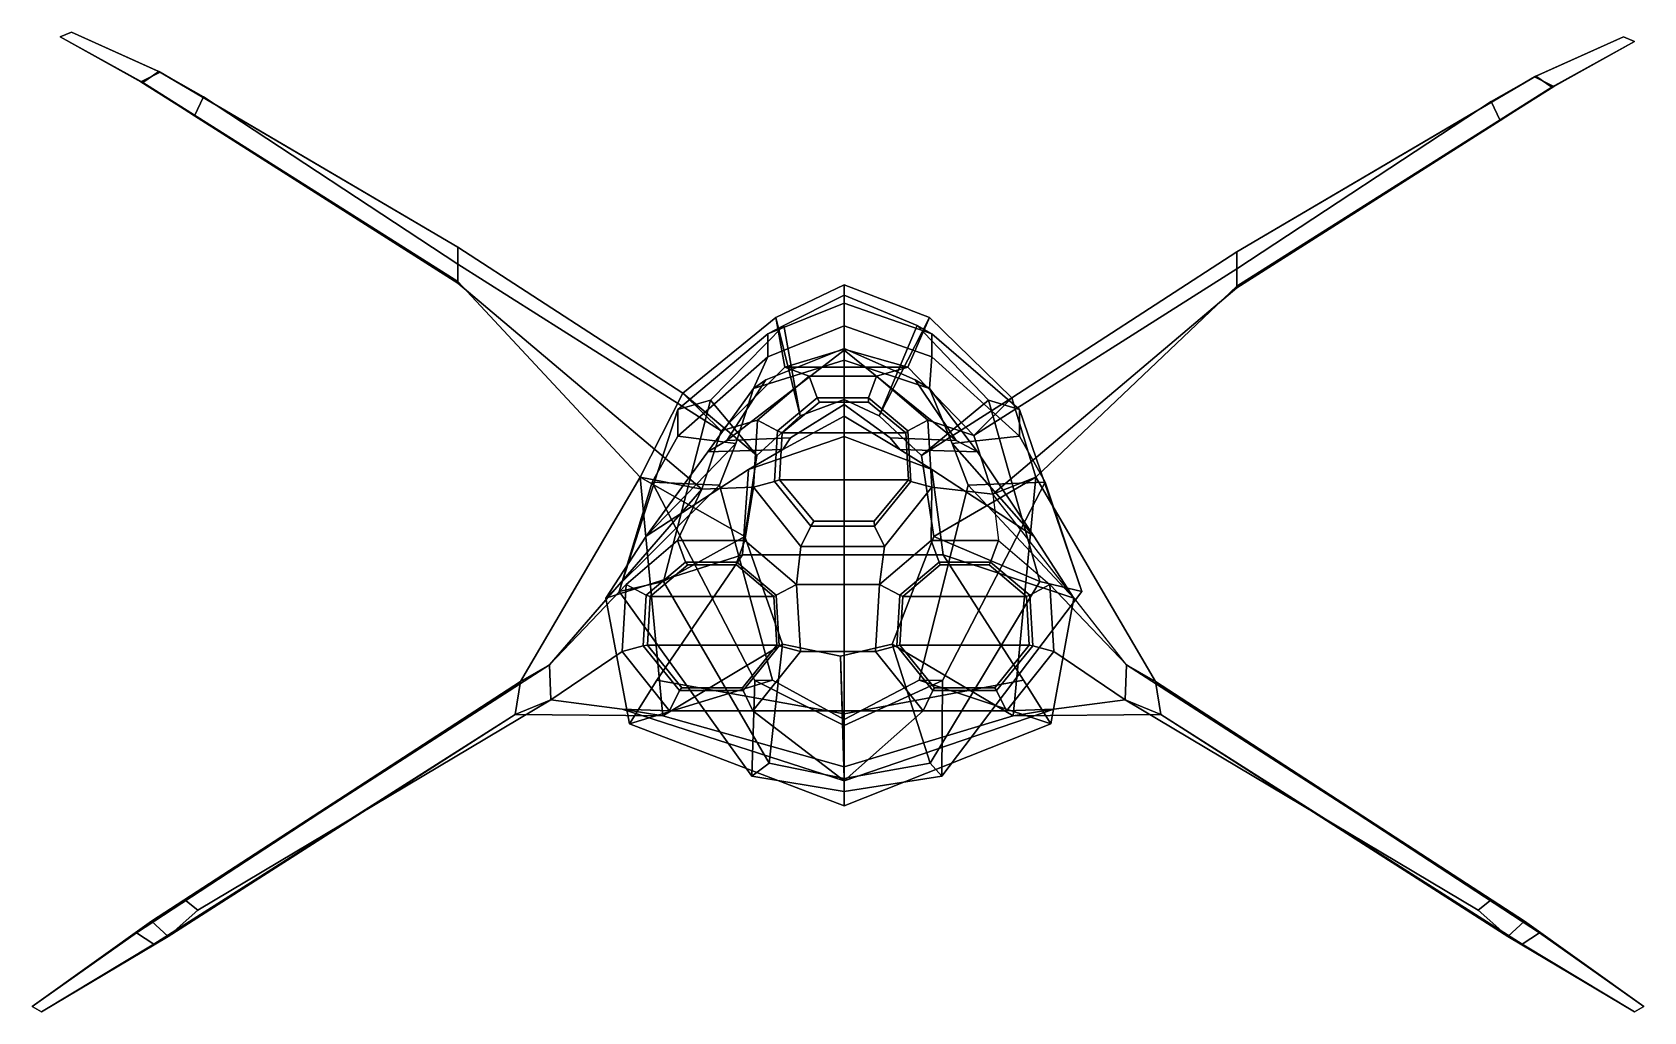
# Model space of a CAD drawing. Extents: x -172 to 172, y -95 to 114.
import ezdxf

# ---------------------------------------------------------------- set-up
doc = ezdxf.new("R2010")
doc.units = 0

msp = doc.modelspace()

# ---------------------------------------------------------------- linework, layer by layer
for points in [[(-144.400375, 105.43779, 126.114487), (-163.314285, 113.91629, 33.247089), (-165.678955, 112.949966, 33.247089), (-148.518036, 103.381638, 126.114487)], [(-165.678955, 112.949966, 33.247089), (-163.314285, 113.91629, 33.247089), (-144.652344, 105.541428, -125.307014), (-148.07196, 103.199043, -125.307014)], [(-144.652344, 105.541428, -125.307014), (-163.314285, 113.91629, 33.247089), (-144.400375, 105.43779, 126.114487), (-81, 68.141403, -125.307014)], [(-148.518036, 103.381638, 126.114487), (-165.678955, 112.949966, 33.247089), (-148.07196, 103.199043, -125.307014), (-81, 60.828159, -125.307014)], [(148.400375, 104.43779, 126.114487), (167.314285, 112.91629, 33.247089), (148.652344, 104.541428, -125.307014), (85, 67.141403, -125.307014)], [(152.07196, 102.199043, -125.307014), (169.678955, 111.949966, 33.247089), (152.518036, 102.381638, 126.114487), (85, 59.828159, -125.307014)], [(169.678955, 111.949966, 33.247089), (167.314285, 112.91629, 33.247089), (148.400375, 104.43779, 126.114487), (152.518036, 102.381638, 126.114487)], [(148.652344, 104.541428, -125.307014), (167.314285, 112.91629, 33.247089), (169.678955, 111.949966, 33.247089), (152.07196, 102.199043, -125.307014)], [(-81, 68.141403, -125.307014), (-144.400375, 105.43779, 126.114487), (-148.518036, 103.381638, 126.114487), (-81, 60.828159, -125.307014)], [(-144.652344, 105.541428, -125.307014), (-135.147369, 100.139168, -210.823944), (-137.080002, 96.110847, -210.823944), (-148.07196, 103.199043, -125.307014)], [(-81, 60.828159, -125.307014), (-148.07196, 103.199043, -125.307014), (-137.080002, 96.110847, -210.823944), (-81, 60.449852, -250.469772)], [(-135.147369, 100.139168, -210.823944), (-144.652344, 105.541428, -125.307014), (-81, 68.141403, -125.307014), (-81, 64.533585, -250.469772)], [(85, 67.141403, -125.307014), (148.652344, 104.541428, -125.307014), (139.147369, 99.139168, -210.823944), (85, 63.533581, -250.469772)], [(152.518036, 102.381638, 126.114487), (148.400375, 104.43779, 126.114487), (85, 67.141403, -125.307014), (85, 59.828159, -125.307014)], [(141.080002, 95.110847, -210.823944), (139.147369, 99.139168, -210.823944), (148.652344, 104.541428, -125.307014), (152.07196, 102.199043, -125.307014)], [(-137.080002, 96.110847, -210.823944), (-135.147369, 100.139168, -210.823944), (-81, 64.533585, -250.469772), (-81, 60.449852, -250.469772)], [(141.080002, 95.110847, -210.823944), (152.07196, 102.199043, -125.307014), (85, 59.828159, -125.307014), (85, 59.449852, -250.469772)], [(85, 63.533581, -250.469772), (139.147369, 99.139168, -210.823944), (141.080002, 95.110847, -210.823944), (85, 59.449852, -250.469772)], [(-33.025734, 37.056702, -125.380081), (-81, 68.141403, -125.307014), (-81, 60.828159, -125.307014), (-42.14542, 19.12174, -125.380081)], [(-81, 64.533585, -250.469772), (-81, 68.141403, -125.307014), (-33.025734, 37.056702, -125.380081), (-24.912186, 29.049196, -249.977707)], [(37.025734, 36.056702, -125.380081), (85, 67.141403, -125.307014), (85, 63.533581, -250.469772), (28.912186, 28.039196, -249.977707)], [(85, 59.828159, -125.307014), (85, 67.141403, -125.307014), (37.025734, 36.056702, -125.380081), (42.14542, 19.12174, -125.380081)], [(-81, 60.449852, -250.469772), (-81, 64.533585, -250.469772), (-24.912186, 29.049196, -249.977707), (-29.010963, 16.564342, -249.977707)], [(28.912186, 28.039196, -249.977707), (85, 63.533581, -250.469772), (85, 59.449852, -250.469772), (33.010963, 15.554343, -249.977707)], [(-81, 60.828159, -125.307014), (-81, 60.449852, -250.469772), (-29.010963, 16.564342, -249.977707), (-42.14542, 19.12174, -125.380081)], [(1.299934, 60.122047, -125.380081), (-13.253745, 53.148312, -125.380081), (-8.026347, 32.202686, -72.801559), (1.299934, 35.697762, -72.874626)], [(-13.253745, 53.148312, -125.380081), (1.299934, 60.122047, -125.380081), (1.299934, 46.438385, -249.977707), (-11.340791, 42.56245, -249.977707)], [(8.80407, 32.202686, -72.801559), (19.512756, 53.148312, -125.380081), (1.299934, 60.122047, -125.380081), (1.299934, 35.697762, -72.874626)], [(1.299934, 60.122047, -125.380081), (19.512756, 53.148312, -125.380081), (14.891651, 42.56245, -249.977707), (1.299934, 46.438385, -249.977707)], [(33.010963, 15.554343, -249.977707), (85, 59.449852, -250.469772), (85, 59.828159, -125.307014), (42.14542, 19.12174, -125.380081)], [(1.299934, 57.924805, 49.555489), (-11.542038, 51.418232, 49.555489), (-14.967289, 49.644772, 93.921387), (1.299934, 56.195408, 93.921387)], [(1.299934, 56.195408, 93.921387), (-14.967289, 49.644772, 93.921387), (-14.967289, 44.75663, 119.085526), (1.299934, 51.357723, 120.137634)], [(1.299934, 57.924805, 49.555489), (1.299934, 35.697762, -72.874626), (-8.026347, 32.202686, -72.801559), (-11.542038, 51.418232, 49.555489)], [(19.972626, 49.644772, 93.921387), (16.883629, 51.418232, 49.555489), (1.299934, 57.924805, 49.555489), (1.299934, 56.195408, 93.921387)], [(8.80407, 32.202686, -72.801559), (1.299934, 35.697762, -72.874626), (1.299934, 57.924805, 49.555489), (16.883629, 51.418232, 49.555489)], [(19.972626, 44.75663, 119.085526), (19.972626, 49.644772, 93.921387), (1.299934, 56.195408, 93.921387), (1.299934, 51.357723, 120.137634)], [(-33.025734, 37.056702, -125.380081), (-13.253745, 53.148312, -125.380081), (-11.340791, 42.56245, -249.977707), (-24.912186, 29.049196, -249.977707)], [(-13.253745, 53.148312, -125.380081), (-33.025734, 37.056702, -125.380081), (-17.256756, 23.75164, -72.582359), (-8.026347, 32.202686, -72.801559)], [(17.79192, 23.75164, -72.582359), (37.025734, 36.056702, -125.380081), (19.512756, 53.148312, -125.380081), (8.80407, 32.202686, -72.801559)], [(19.512756, 53.148312, -125.380081), (37.025734, 36.056702, -125.380081), (28.912186, 28.039196, -249.977707), (14.891651, 42.56245, -249.977707)], [(-11.542038, 51.418232, 49.555489), (-27.143711, 35.515335, 49.555489), (-34.144386, 33.577469, 93.921387), (-14.967289, 49.644772, 93.921387)], [(-14.967289, 49.644772, 93.921387), (-34.144386, 33.577469, 93.921387), (-34.144386, 27.885601, 116.294304), (-14.967289, 44.75663, 119.085526)], [(-11.542038, 51.418232, 49.555489), (-8.026347, 32.202686, -72.801559), (-17.256756, 23.75164, -72.582359), (-27.143711, 35.515335, 49.555489)], [(1.299934, 51.357723, 120.137634), (-14.967289, 44.75663, 119.085526), (-18.02054, 38.032017, 122.943344), (1.299934, 44.071175, 123.162552)], [(19.460587, 38.032017, 122.943344), (19.972626, 44.75663, 119.085526), (1.299934, 51.357723, 120.137634), (1.299934, 44.071175, 123.162552)], [(17.79192, 23.75164, -72.582359), (8.80407, 32.202686, -72.801559), (16.883629, 51.418232, 49.555489), (32.076401, 35.515335, 49.555489)], [(38.647129, 33.577469, 93.921387), (32.076401, 35.515335, 49.555489), (16.883629, 51.418232, 49.555489), (19.972626, 49.644772, 93.921387)], [(38.647129, 27.885601, 116.294304), (38.647129, 33.577469, 93.921387), (19.972626, 49.644772, 93.921387), (19.972626, 44.75663, 119.085526)], [(-14.967289, 44.75663, 119.085526), (-34.144386, 27.885601, 116.294304), (-21.772175, 26.304161, 121.701218), (-18.02054, 38.032017, 122.943344)], [(1.299934, 46.188515, 218.587265), (1.299934, 46.564804, 128.189529), (-15.394297, 39.883793, 127.546524), (-23.677256, 26.983206, 219.639496)], [(1.299934, 34.644928, 282.476593), (1.299934, 46.188515, 218.587265), (-23.677256, 26.983206, 219.639496), (-10.092731, 27.538536, 275.915222)], [(-18.02054, 38.032017, 122.943344), (-15.394297, 39.883793, 127.546524), (1.299934, 46.564804, 128.189529), (1.299934, 44.071175, 123.162552)], [(14.891651, 42.56245, -249.977707), (-11.340791, 42.56245, -249.977707), (1.299934, 46.438385, -249.977707)], [(25.173122, 26.983206, 219.639496), (16.464622, 39.883793, 127.546524), (1.299934, 46.564804, 128.189529), (1.299934, 46.188515, 218.587265)], [(1.299934, 46.564804, 128.189529), (16.464622, 39.883793, 127.546524), (19.460587, 38.032017, 122.943344), (1.299934, 44.071175, 123.162552)], [(11.146656, 27.538536, 275.915222), (25.173122, 26.983206, 219.639496), (1.299934, 46.188515, 218.587265), (1.299934, 34.644928, 282.476593)], [(24.29837, 26.304161, 121.701218), (38.647129, 27.885601, 116.294304), (19.972626, 44.75663, 119.085526), (19.460587, 38.032017, 122.943344)], [(-17.151892, 31.320007, -250.111603), (-24.912186, 29.049196, -249.977707), (-11.340791, 42.56245, -249.977707), (-6.168742, 40.676666, -250.111603)], [(8.168743, 40.676666, -250.111603), (-6.168742, 40.676666, -250.111603), (-11.340791, 42.56245, -249.977707), (14.891651, 42.56245, -249.977707)], [(19.151894, 31.320007, -250.111603), (8.168743, 40.676666, -250.111603), (14.891651, 42.56245, -249.977707), (28.912186, 28.039196, -249.977707)], [(-40.892891, 6.617329, 223.526596), (-27.765196, 24.514248, 218.908829), (-18.02054, 38.032017, 122.943344), (-21.772175, 26.304161, 121.701218)], [(-27.765196, 24.514248, 218.908829), (-23.677256, 26.983206, 219.639496), (-15.394297, 39.883793, 127.546524), (-18.02054, 38.032017, 122.943344)], [(-6.168742, 40.676666, -250.111603), (-4.472322, 36.03508, -260.111603), (-12.856406, 29, -260.111603), (-17.151892, 31.320007, -250.111603)], [(6.472322, 36.03508, -260.111603), (-4.472322, 36.03508, -260.111603), (-6.168742, 40.676666, -250.111603), (8.168743, 40.676666, -250.111603)], [(14.856407, 29, -260.111603), (6.472322, 36.03508, -260.111603), (8.168743, 40.676666, -250.111603), (19.151894, 31.320007, -250.111603)], [(16.464622, 39.883793, 127.546524), (25.173122, 26.983206, 219.639496), (29.705864, 24.514248, 218.908829), (19.460587, 38.032017, 122.943344)], [(19.460587, 38.032017, 122.943344), (29.705864, 24.514248, 218.908829), (41.721741, 6.617329, 223.526596), (24.29837, 26.304161, 121.701218)], [(-27.143711, 35.515335, 49.555489), (-37.182125, -3.087412, 49.555489), (-46.621456, -5.18717, 93.921387), (-34.144386, 33.577469, 93.921387)], [(-33.025734, 37.056702, -125.380081), (-42.14542, 19.12174, -125.380081), (-19.87859, 6.490431, -72.406937), (-17.256756, 23.75164, -72.582359)], [(-27.143711, 35.515335, 49.555489), (-17.256756, 23.75164, -72.582359), (-19.87859, 6.490431, -72.406937), (-37.182125, -3.087412, 49.555489)], [(-3.923706, 35.157665, -251.111603), (-11.888586, 28.6066, -251.111603), (-12.856406, 29, -260.111603), (-4.472322, 36.03508, -260.111603)], [(-11.888586, 28.6066, -251.111603), (-3.923706, 35.157665, -251.111603), (6.473707, 35.157665, -251.111603), (14.438587, 28.6066, -251.111603)], [(1.299934, 34.644928, 282.476593), (-10.092731, 27.538536, 275.915222), (-11.783283, 25.06958, 279.407806), (1.299934, 32.151077, 286.451355)], [(6.473707, 35.157665, -251.111603), (-3.923706, 35.157665, -251.111603), (-4.472322, 36.03508, -260.111603), (6.472322, 36.03508, -260.111603)], [(13.204037, 25.06958, 279.407806), (11.146656, 27.538536, 275.915222), (1.299934, 34.644928, 282.476593), (1.299934, 32.151077, 286.451355)], [(14.856407, 29, -260.111603), (14.438587, 28.6066, -251.111603), (6.473707, 35.157665, -251.111603), (6.472322, 36.03508, -260.111603)], [(20.413071, 6.490431, -72.406937), (42.14542, 19.12174, -125.380081), (37.025734, 36.056702, -125.380081), (17.79192, 23.75164, -72.582359)], [(20.413071, 6.490431, -72.406937), (17.79192, 23.75164, -72.582359), (32.076401, 35.515335, 49.555489), (42.988918, -3.087412, 49.555489)], [(51.922119, -5.18717, 93.921387), (42.988918, -3.087412, 49.555489), (32.076401, 35.515335, 49.555489), (38.647129, 33.577469, 93.921387)], [(-34.144386, 33.577469, 93.921387), (-46.621456, -5.18717, 93.921387), (-39.603683, 18.073929, 116.308998), (-34.144386, 27.885601, 116.294304)], [(-17.990244, 17.001007, -250.111603), (-29.010963, 16.564342, -249.977707), (-24.912186, 29.049196, -249.977707), (-17.151892, 31.320007, -250.111603)], [(1.299934, 32.151077, 286.451355), (-11.783283, 25.06958, 279.407806), (-19.071028, 20.748833, 293.831085), (1.299934, 27.787195, 304.191925)], [(-17.151892, 31.320007, -250.111603), (-12.856406, 29, -260.111603), (-13.49637, 18.233856, -260.111603), (-17.990244, 17.001007, -250.111603)], [(19.971813, 20.748833, 293.831085), (13.204037, 25.06958, 279.407806), (1.299934, 32.151077, 286.451355), (1.299934, 27.787195, 304.191925)], [(15.496368, 18.233856, -260.111603), (14.856407, 29, -260.111603), (19.151894, 31.320007, -250.111603), (19.990242, 17.001007, -250.111603)], [(33.010963, 15.554343, -249.977707), (19.990242, 17.001007, -250.111603), (19.151894, 31.320007, -250.111603), (28.912186, 28.039196, -249.977707)], [(44.106453, 18.073929, 116.308998), (51.922119, -5.18717, 93.921387), (38.647129, 33.577469, 93.921387), (38.647129, 27.885601, 116.294304)], [(-34.144386, 27.885601, 116.294304), (-39.603683, 18.073929, 116.308998), (-25.227503, 17.456738, 121.321289), (-21.772175, 26.304161, 121.701218)], [(-10.092731, 27.538536, 275.915222), (-23.677256, 26.983206, 219.639496), (-27.765196, 24.514248, 218.908829), (-11.783283, 25.06958, 279.407806)], [(-20.326488, 2.642523, 337.466309), (1.299934, 2.642063, 354.885406), (1.299934, 27.787195, 304.191925), (-19.071028, 20.748833, 293.831085)], [(-11.888586, 28.6066, -251.111603), (-12.496552, 18.581167, -251.111603), (-13.49637, 18.233856, -260.111603), (-12.856406, 29, -260.111603)], [(-12.496552, 18.581167, -251.111603), (-11.888586, 28.6066, -251.111603), (14.438587, 28.6066, -251.111603), (15.046551, 18.581167, -251.111603)], [(1.299934, 2.642063, 354.885406), (22.390667, 2.642523, 337.466309), (19.971813, 20.748833, 293.831085), (1.299934, 27.787195, 304.191925)], [(29.705864, 24.514248, 218.908829), (25.173122, 26.983206, 219.639496), (11.146656, 27.538536, 275.915222), (13.204037, 25.06958, 279.407806)], [(15.496368, 18.233856, -260.111603), (15.046551, 18.581167, -251.111603), (14.438587, 28.6066, -251.111603), (14.856407, 29, -260.111603)], [(27.75362, 17.456738, 121.321289), (44.106453, 18.073929, 116.308998), (38.647129, 27.885601, 116.294304), (24.29837, 26.304161, 121.701218)], [(-21.772175, 26.304161, 121.701218), (-25.227503, 17.456738, 121.321289), (-49.470062, -6.599578, 222.956665), (-40.892891, 6.617329, 223.526596)], [(-11.783283, 25.06958, 279.407806), (-27.765196, 24.514248, 218.908829), (-40.892891, 6.617329, 223.526596), (-19.071028, 20.748833, 293.831085)], [(41.721741, 6.617329, 223.526596), (29.705864, 24.514248, 218.908829), (13.204037, 25.06958, 279.407806), (19.971813, 20.748833, 293.831085)], [(50.224247, -6.599578, 222.956665), (27.75362, 17.456738, 121.321289), (24.29837, 26.304161, 121.701218), (41.721741, 6.617329, 223.526596)], [(-40.892891, 6.617329, 223.526596), (-49.470062, -6.599578, 222.956665), (-20.326488, 2.642523, 337.466309), (-19.071028, 20.748833, 293.831085)], [(22.390667, 2.642523, 337.466309), (50.224247, -6.599578, 222.956665), (41.721741, 6.617329, 223.526596), (19.971813, 20.748833, 293.831085)], [(-67.622498, -24.349066, -125.307014), (-68.803123, -31.381023, -125.307014), (-37.311539, -31.663895, -125.33625), (-42.14542, 19.12174, -125.380081)], [(-29.010963, 16.564342, -249.977707), (-61.478813, -20.788992, -250.014099), (-67.622498, -24.349066, -125.307014), (-42.14542, 19.12174, -125.380081)], [(-25.227503, 17.456738, 121.321289), (-13.97748, -24.105484, 125.166168), (-44.448795, -33.364368, 223.526596), (-49.470062, -6.599578, 222.956665)], [(-46.621456, -5.18717, 93.921387), (-18.360205, -44.512367, 94.731483), (-17.694733, -24.146584, 121.162109), (-39.603683, 18.073929, 116.308998)], [(-42.14542, 19.12174, -125.380081), (-37.311539, -31.663895, -125.33625), (-11.836162, -16.385895, -72.099045), (-19.87859, 6.490431, -72.406937)], [(-39.603683, 18.073929, 116.308998), (-17.694733, -24.146584, 121.162109), (-13.97748, -24.105484, 125.166168), (-25.227503, 17.456738, 121.321289)], [(-17.990244, 17.001007, -250.111603), (-13.49637, 18.233856, -260.111603), (-5.787837, 8.743286, -260.111603), (-7.892067, 4.378571, -250.111603)], [(-12.496552, 18.581167, -251.111603), (-5.173445, 9.743548, -251.111603), (-5.787837, 8.743286, -260.111603), (-13.49637, 18.233856, -260.111603)], [(-5.173445, 9.743548, -251.111603), (-12.496552, 18.581167, -251.111603), (15.046551, 18.581167, -251.111603), (7.723446, 9.743548, -251.111603)], [(7.787838, 8.743286, -260.111603), (7.723446, 9.743548, -251.111603), (15.046551, 18.581167, -251.111603), (15.496368, 18.233856, -260.111603)], [(7.787838, 8.743286, -260.111603), (15.496368, 18.233856, -260.111603), (19.990242, 17.001007, -250.111603), (9.892067, 4.378571, -250.111603)], [(11.520098, -16.385895, -72.099045), (37.34103, -31.663895, -125.33625), (42.14542, 19.12174, -125.380081), (20.413071, 6.490431, -72.406937)], [(17.256836, -24.105484, 125.166168), (22.278889, -24.146584, 121.162109), (44.106453, 18.073929, 116.308998), (27.75362, 17.456738, 121.321289)], [(45.349716, -33.364368, 223.526596), (17.256836, -24.105484, 125.166168), (27.75362, 17.456738, 121.321289), (50.224247, -6.599578, 222.956665)], [(22.278889, -24.146584, 121.162109), (22.106827, -44.512367, 94.731483), (51.922119, -5.18717, 93.921387), (44.106453, 18.073929, 116.308998)], [(67.622498, -24.349066, -125.307014), (61.478813, -20.788992, -250.014099), (33.010963, 15.554343, -249.977707), (42.14542, 19.12174, -125.380081)], [(37.34103, -31.663895, -125.33625), (68.803123, -31.381023, -125.307014), (67.622498, -24.349066, -125.307014), (42.14542, 19.12174, -125.380081)], [(-29.010963, 16.564342, -249.977707), (-34.168743, 5.676666, -250.111603), (-45.151894, -3.679993, -250.111603), (-61.478813, -20.788992, -250.014099)], [(-17.990244, 17.001007, -250.111603), (-19.831257, 5.676666, -250.111603), (-34.168743, 5.676666, -250.111603), (-29.010963, 16.564342, -249.977707)], [(-7.892067, 4.378571, -250.111603), (-8.848106, -3.679993, -250.111603), (-19.831257, 5.676666, -250.111603), (-17.990244, 17.001007, -250.111603)], [(19.831257, 5.676666, -250.111603), (8.848108, -3.679993, -250.111603), (9.892067, 4.378571, -250.111603), (19.990242, 17.001007, -250.111603)], [(34.168743, 5.676666, -250.111603), (19.831257, 5.676666, -250.111603), (19.990242, 17.001007, -250.111603), (33.010963, 15.554343, -249.977707)], [(34.168743, 5.676666, -250.111603), (45.151894, -3.679993, -250.111603), (61.478813, -20.788992, -250.014099), (33.010963, 15.554343, -249.977707)], [(-7.892067, 4.378571, -250.111603), (-5.787837, 8.743286, -260.111603), (7.787838, 8.743286, -260.111603), (9.892067, 4.378571, -250.111603)], [(-5.787837, 8.743286, -260.111603), (-5.173445, 9.743548, -251.111603), (7.723446, 9.743548, -251.111603), (7.787838, 8.743286, -260.111603)], [(-34.168743, 5.676666, -250.111603), (-32.472321, 1.03508, -260.111603), (-40.856407, -6, -260.111603), (-45.151894, -3.679993, -250.111603)], [(-19.87859, 6.490431, -72.406937), (-11.836162, -16.385895, -72.099045), (-14.648333, -41.762783, 51.369167), (-37.182125, -3.087412, 49.555489)], [(-21.527679, 1.03508, -260.111603), (-32.472321, 1.03508, -260.111603), (-34.168743, 5.676666, -250.111603), (-19.831257, 5.676666, -250.111603)], [(-13.143593, -6, -260.111603), (-21.527679, 1.03508, -260.111603), (-19.831257, 5.676666, -250.111603), (-8.848106, -3.679993, -250.111603)], [(8.848108, -3.679993, -250.111603), (-8.848106, -3.679993, -250.111603), (-7.892067, 4.378571, -250.111603), (9.892067, 4.378571, -250.111603)], [(19.831257, 5.676666, -250.111603), (21.527679, 1.03508, -260.111603), (13.143593, -6, -260.111603), (8.848108, -3.679993, -250.111603)], [(19.64502, -41.762783, 51.369167), (11.520098, -16.385895, -72.099045), (20.413071, 6.490431, -72.406937), (42.988918, -3.087412, 49.555489)], [(32.472321, 1.03508, -260.111603), (21.527679, 1.03508, -260.111603), (19.831257, 5.676666, -250.111603), (34.168743, 5.676666, -250.111603)], [(40.856407, -6, -260.111603), (32.472321, 1.03508, -260.111603), (34.168743, 5.676666, -250.111603), (45.151894, -3.679993, -250.111603)], [(-49.470062, -6.599578, 222.956665), (-44.448795, -33.364368, 223.526596), (-38.592407, -24.105484, 280.401459), (-20.326488, 2.642523, 337.466309)], [(-32.023705, 0.473677, -251.111603), (-39.988586, -6.28, -251.111603), (-40.856407, -6, -260.111603), (-32.472321, 1.03508, -260.111603)], [(-39.988586, -6.28, -251.111603), (-32.023705, 0.473677, -251.111603), (-21.626295, 0.473677, -251.111603), (-13.661413, -6.28, -251.111603)], [(-38.592407, -24.105484, 280.401459), (1.299934, -31.231289, 290.981476), (1.299934, 2.642063, 354.885406), (-20.326488, 2.642523, 337.466309)], [(-21.527679, 1.03508, -260.111603), (-21.626295, 0.473677, -251.111603), (-32.023705, 0.473677, -251.111603), (-32.472321, 1.03508, -260.111603)], [(-13.143593, -6, -260.111603), (-13.661413, -6.28, -251.111603), (-21.626295, 0.473677, -251.111603), (-21.527679, 1.03508, -260.111603)], [(1.299934, -31.231289, 290.981476), (39.493217, -24.105484, 280.401459), (22.390667, 2.642523, 337.466309), (1.299934, 2.642063, 354.885406)], [(21.776295, 0.473677, -251.111603), (13.811413, -6.28, -251.111603), (13.143593, -6, -260.111603), (21.527679, 1.03508, -260.111603)], [(13.811413, -6.28, -251.111603), (21.776295, 0.473677, -251.111603), (32.173706, 0.473677, -251.111603), (40.138588, -6.28, -251.111603)], [(32.173706, 0.473677, -251.111603), (21.776295, 0.473677, -251.111603), (21.527679, 1.03508, -260.111603), (32.472321, 1.03508, -260.111603)], [(39.493217, -24.105484, 280.401459), (45.349716, -33.364368, 223.526596), (50.224247, -6.599578, 222.956665), (22.390667, 2.642523, 337.466309)], [(40.856407, -6, -260.111603), (40.138588, -6.28, -251.111603), (32.173706, 0.473677, -251.111603), (32.472321, 1.03508, -260.111603)], [(-37.182125, -3.087412, 49.555489), (-14.648333, -41.762783, 51.369167), (-18.360205, -44.512367, 94.731483), (-46.621456, -5.18717, 93.921387)], [(22.106827, -44.512367, 94.731483), (19.64502, -41.762783, 51.369167), (42.988918, -3.087412, 49.555489), (51.922119, -5.18717, 93.921387)], [(-45.151894, -3.679993, -250.111603), (-45.990242, -17.998993, -250.111603), (-61.165802, -28.251083, -250.014099), (-61.478813, -20.788992, -250.014099)], [(-45.151894, -3.679993, -250.111603), (-40.856407, -6, -260.111603), (-41.496368, -16.766144, -260.111603), (-45.990242, -17.998993, -250.111603)], [(-39.988586, -6.28, -251.111603), (-40.59655, -16.615498, -251.111603), (-41.496368, -16.766144, -260.111603), (-40.856407, -6, -260.111603)], [(-40.59655, -16.615498, -251.111603), (-39.988586, -6.28, -251.111603), (-13.661413, -6.28, -251.111603), (-13.05345, -16.615498, -251.111603)], [(-12.503632, -16.766144, -260.111603), (-13.05345, -16.615498, -251.111603), (-13.661413, -6.28, -251.111603), (-13.143593, -6, -260.111603)], [(-12.503632, -16.766144, -260.111603), (-13.143593, -6, -260.111603), (-8.848106, -3.679993, -250.111603), (-8.009758, -17.998993, -250.111603)], [(8.009756, -17.998993, -250.111603), (-8.009758, -17.998993, -250.111603), (-8.848106, -3.679993, -250.111603), (8.848108, -3.679993, -250.111603)], [(8.848108, -3.679993, -250.111603), (13.143593, -6, -260.111603), (12.503632, -16.766144, -260.111603), (8.009756, -17.998993, -250.111603)], [(13.811413, -6.28, -251.111603), (13.203449, -16.615498, -251.111603), (12.503632, -16.766144, -260.111603), (13.143593, -6, -260.111603)], [(13.203449, -16.615498, -251.111603), (13.811413, -6.28, -251.111603), (40.138588, -6.28, -251.111603), (40.746552, -16.615498, -251.111603)], [(41.496368, -16.766144, -260.111603), (40.746552, -16.615498, -251.111603), (40.138588, -6.28, -251.111603), (40.856407, -6, -260.111603)], [(41.496368, -16.766144, -260.111603), (40.856407, -6, -260.111603), (45.151894, -3.679993, -250.111603), (45.990242, -17.998993, -250.111603)], [(45.990242, -17.998993, -250.111603), (45.151894, -3.679993, -250.111603), (61.478813, -20.788992, -250.014099), (61.165802, -28.251083, -250.014099)], [(-45.990242, -17.998993, -250.111603), (-41.496368, -16.766144, -260.111603), (-33.787838, -26.256714, -260.111603), (-35.892067, -30.621429, -250.111603)], [(-40.59655, -16.615498, -251.111603), (-33.273445, -25.726446, -251.111603), (-33.787838, -26.256714, -260.111603), (-41.496368, -16.766144, -260.111603)], [(-33.273445, -25.726446, -251.111603), (-40.59655, -16.615498, -251.111603), (-13.05345, -16.615498, -251.111603), (-20.376554, -25.726446, -251.111603)], [(-37.311539, -31.663895, -125.33625), (1.299934, -42.528351, -125.33625), (0.506974, -18.98148, -71.833817), (-11.836162, -16.385895, -72.099045)], [(-20.212162, -26.256714, -260.111603), (-20.376554, -25.726446, -251.111603), (-13.05345, -16.615498, -251.111603), (-12.503632, -16.766144, -260.111603)], [(-20.212162, -26.256714, -260.111603), (-12.503632, -16.766144, -260.111603), (-8.009758, -17.998993, -250.111603), (-18.107933, -30.621429, -250.111603)], [(-14.648333, -41.762783, 51.369167), (-11.836162, -16.385895, -72.099045), (0.506974, -18.98148, -71.833817), (1.299934, -45.030796, 51.367558)], [(0.506974, -18.98148, -71.833817), (1.299934, -42.528351, -125.33625), (37.34103, -31.663895, -125.33625), (11.520098, -16.385895, -72.099045)], [(0.506974, -18.98148, -71.833817), (11.520098, -16.385895, -72.099045), (19.64502, -41.762783, 51.369167), (1.299934, -45.030796, 51.367558)], [(8.009756, -17.998993, -250.111603), (12.503632, -16.766144, -260.111603), (20.212162, -26.256714, -260.111603), (18.107933, -30.621429, -250.111603)], [(13.203449, -16.615498, -251.111603), (20.526554, -25.726446, -251.111603), (20.212162, -26.256714, -260.111603), (12.503632, -16.766144, -260.111603)], [(20.526554, -25.726446, -251.111603), (13.203449, -16.615498, -251.111603), (40.746552, -16.615498, -251.111603), (33.423447, -25.726446, -251.111603)], [(33.787838, -26.256714, -260.111603), (33.423447, -25.726446, -251.111603), (40.746552, -16.615498, -251.111603), (41.496368, -16.766144, -260.111603)], [(33.787838, -26.256714, -260.111603), (41.496368, -16.766144, -260.111603), (45.990242, -17.998993, -250.111603), (35.892067, -30.621429, -250.111603)], [(-35.892067, -30.621429, -250.111603), (-45.967133, -30.299004, -250.469772), (-61.165802, -28.251083, -250.014099), (-45.990242, -17.998993, -250.111603)], [(-18.107933, -30.621429, -250.111603), (-8.009758, -17.998993, -250.111603), (8.009756, -17.998993, -250.111603), (18.107933, -30.621429, -250.111603)], [(61.165802, -28.251083, -250.014099), (45.967133, -30.299004, -250.469772), (35.892067, -30.621429, -250.111603), (45.990242, -17.998993, -250.111603)], [(-139.164383, -70.899231, -210.823944), (-146.276657, -75.397118, -125.307014), (-67.622498, -24.349066, -125.307014), (-61.478813, -20.788992, -250.014099)], [(-61.165802, -28.251083, -250.014099), (-136.35257, -73.071701, -210.823944), (-139.164383, -70.899231, -210.823944), (-61.478813, -20.788992, -250.014099)], [(139.164383, -70.899231, -210.823944), (136.35257, -73.071701, -210.823944), (61.165802, -28.251083, -250.014099), (61.478813, -20.788992, -250.014099)], [(67.622498, -24.349066, -125.307014), (146.276657, -75.397118, -125.307014), (139.164383, -70.899231, -210.823944), (61.478813, -20.788992, -250.014099)], [(-146.276657, -75.397118, -125.307014), (-171.656113, -93.591095, 126.114487), (-149.408264, -77.934799, 126.114487), (-67.622498, -24.349066, -125.307014)], [(-149.408264, -77.934799, 126.114487), (-145.767639, -80.325676, 126.114487), (-68.803123, -31.381023, -125.307014), (-67.622498, -24.349066, -125.307014)], [(-13.97748, -24.105484, 125.166168), (1.299934, -32.477985, 128.993271), (1.299934, -50.869263, 223.526596), (-44.448795, -33.364368, 223.526596)], [(-44.448795, -33.364368, 223.526596), (1.299934, -50.869263, 223.526596), (1.299934, -31.231289, 290.981476), (-38.592407, -24.105484, 280.401459)], [(-35.892067, -30.621429, -250.111603), (-33.787838, -26.256714, -260.111603), (-20.212162, -26.256714, -260.111603), (-18.107933, -30.621429, -250.111603)], [(-33.273445, -25.726446, -251.111603), (-20.376554, -25.726446, -251.111603), (-20.212162, -26.256714, -260.111603), (-33.787838, -26.256714, -260.111603)], [(-18.360205, -44.512367, 94.731483), (1.299934, -47.822845, 93.731483), (1.299934, -33.724911, 124.813889), (-17.694733, -24.146584, 121.162109)], [(-17.694733, -24.146584, 121.162109), (1.299934, -33.724911, 124.813889), (1.299934, -32.477985, 128.993271), (-13.97748, -24.105484, 125.166168)], [(1.299934, -32.477985, 128.993271), (17.256836, -24.105484, 125.166168), (45.349716, -33.364368, 223.526596), (1.299934, -50.869263, 223.526596)], [(1.299934, -50.869263, 223.526596), (45.349716, -33.364368, 223.526596), (39.493217, -24.105484, 280.401459), (1.299934, -31.231289, 290.981476)], [(1.299934, -32.477985, 128.993271), (1.299934, -33.724911, 124.813889), (22.278889, -24.146584, 121.162109), (17.256836, -24.105484, 125.166168)], [(1.299934, -33.724911, 124.813889), (1.299934, -47.822845, 93.731483), (22.106827, -44.512367, 94.731483), (22.278889, -24.146584, 121.162109)], [(18.107933, -30.621429, -250.111603), (20.212162, -26.256714, -260.111603), (33.787838, -26.256714, -260.111603), (35.892067, -30.621429, -250.111603)], [(20.212162, -26.256714, -260.111603), (20.526554, -25.726446, -251.111603), (33.423447, -25.726446, -251.111603), (33.787838, -26.256714, -260.111603)], [(68.803123, -31.381023, -125.307014), (145.767639, -80.325676, 126.114487), (149.408264, -77.934799, 126.114487), (67.622498, -24.349066, -125.307014)], [(149.408264, -77.934799, 126.114487), (171.656113, -93.591095, 126.114487), (146.276657, -75.397118, -125.307014), (67.622498, -24.349066, -125.307014)], [(-68.803123, -31.381023, -125.307014), (-142.688141, -78.701996, -125.307014), (-136.35257, -73.071701, -210.823944), (-61.165802, -28.251083, -250.014099)], [(-37.311539, -31.663895, -125.33625), (-68.803123, -31.381023, -125.307014), (-61.165802, -28.251083, -250.014099), (-45.967133, -30.299004, -250.469772)], [(1.299934, -42.528351, -125.33625), (-37.311539, -31.663895, -125.33625), (-45.967133, -30.299004, -250.469772), (1.299934, -45.564167, -250.014099)], [(-18.107933, -30.621429, -250.111603), (1.299934, -45.564167, -250.014099), (-45.967133, -30.299004, -250.469772), (-35.892067, -30.621429, -250.111603)], [(1.299934, -45.564167, -250.014099), (-18.107933, -30.621429, -250.111603), (18.107933, -30.621429, -250.111603)], [(37.34103, -31.663895, -125.33625), (1.299934, -42.528351, -125.33625), (1.299934, -45.564167, -250.014099), (45.967133, -30.299004, -250.469772)], [(45.967133, -30.299004, -250.469772), (1.299934, -45.564167, -250.014099), (18.107933, -30.621429, -250.111603), (35.892067, -30.621429, -250.111603)], [(61.165802, -28.251083, -250.014099), (68.803123, -31.381023, -125.307014), (37.34103, -31.663895, -125.33625), (45.967133, -30.299004, -250.469772)], [(136.35257, -73.071701, -210.823944), (142.688141, -78.701996, -125.307014), (68.803123, -31.381023, -125.307014), (61.165802, -28.251083, -250.014099)], [(-145.767639, -80.325676, 126.114487), (-169.677109, -94.714951, 126.114487), (-142.688141, -78.701996, -125.307014), (-68.803123, -31.381023, -125.307014)], [(142.688141, -78.701996, -125.307014), (169.677109, -94.714951, 126.114487), (145.767639, -80.325676, 126.114487), (68.803123, -31.381023, -125.307014)], [(-14.648333, -41.762783, 51.369167), (1.299934, -45.030796, 51.367558), (1.299934, -47.822845, 93.731483), (-18.360205, -44.512367, 94.731483)], [(1.299934, -47.822845, 93.731483), (1.299934, -45.030796, 51.367558), (19.64502, -41.762783, 51.369167), (22.106827, -44.512367, 94.731483)], [(-136.35257, -73.071701, -210.823944), (-142.688141, -78.701996, -125.307014), (-146.276657, -75.397118, -125.307014), (-139.164383, -70.899231, -210.823944)], [(146.276657, -75.397118, -125.307014), (142.688141, -78.701996, -125.307014), (136.35257, -73.071701, -210.823944), (139.164383, -70.899231, -210.823944)], [(-142.688141, -78.701996, -125.307014), (-169.677109, -94.714951, 126.114487), (-171.656113, -93.591095, 126.114487), (-146.276657, -75.397118, -125.307014)], [(171.656113, -93.591095, 126.114487), (169.677109, -94.714951, 126.114487), (142.688141, -78.701996, -125.307014), (146.276657, -75.397118, -125.307014)], [(-171.656113, -93.591095, 126.114487), (-169.677109, -94.714951, 126.114487), (-145.767639, -80.325676, 126.114487), (-149.408264, -77.934799, 126.114487)], [(145.767639, -80.325676, 126.114487), (169.677109, -94.714951, 126.114487), (171.656113, -93.591095, 126.114487), (149.408264, -77.934799, 126.114487)]]:
    msp.add_3dface(points)

doc.saveas('drawing.dxf')
